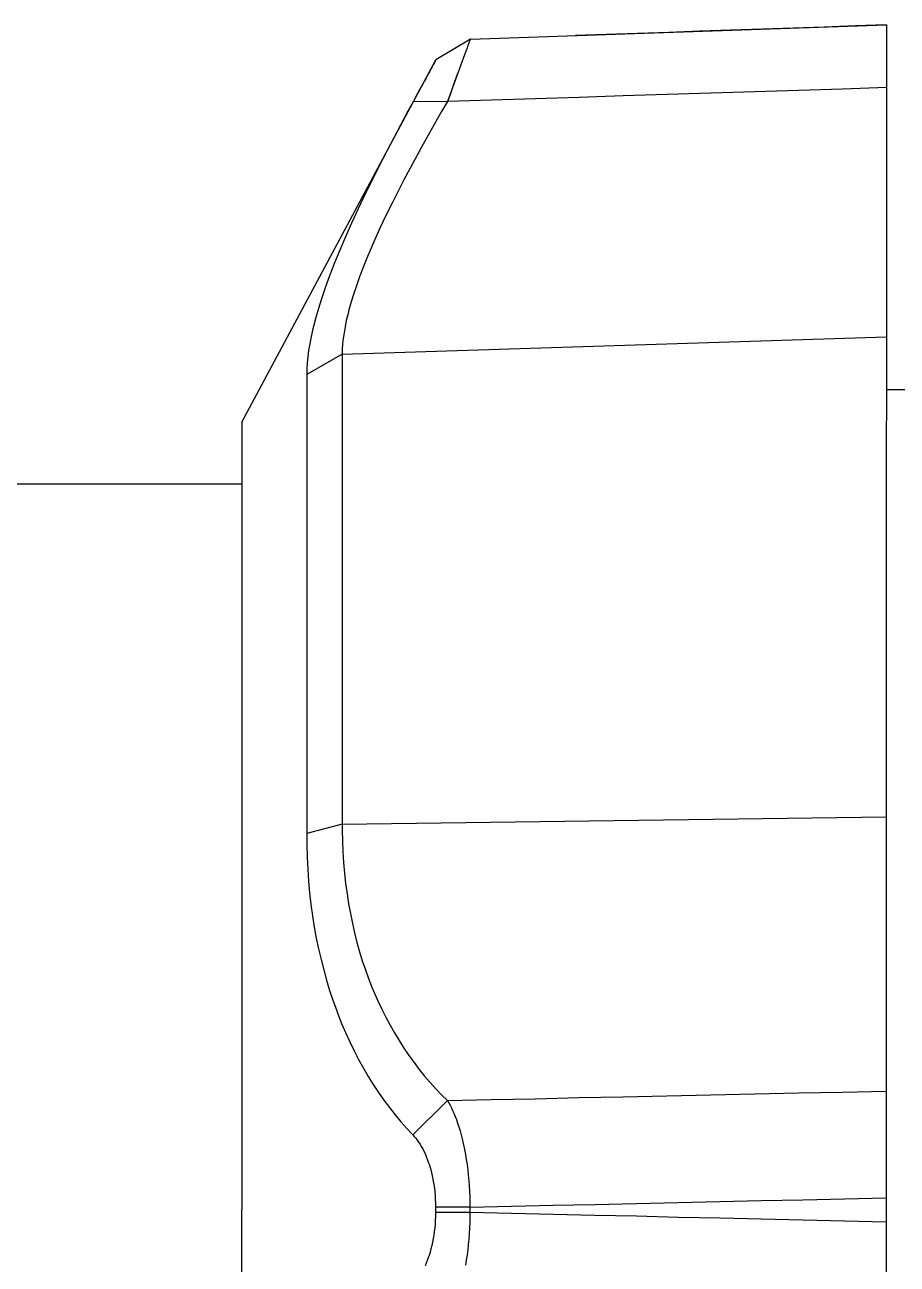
# Model space of a CAD drawing. Header units: millimetres. Extents: x -495897 to 1376592, y -28539 to 470976.
# Drawn here: x 270086 to 271452, y 258939 to 260879 of the extents above; entities that cross this region are included whole.
import ezdxf

# ---------------------------------------------------------------- set-up
doc = ezdxf.new("R2010")
doc.units = ezdxf.units.MM

msp = doc.modelspace()

# ---------------------------------------------------------------- linework, layer by layer
at = {"color": 0}
for p, q in [((270783.584, 260856.608), (271435.014, 260879.176)), ((271045.404, 260865.552), (270996.784, 260863.953)), ((271094.024, 260867.164), (271045.404, 260865.552)), ((271142.774, 260868.945), (271094.024, 260867.164)), ((271191.524, 260870.557), (271142.774, 260868.945)), ((271240.274, 260872.338), (271191.524, 260870.557)), ((271288.894, 260873.989), (271240.274, 260872.338)), ((271337.514, 260875.601), (271288.894, 260873.989)), ((271386.264, 260877.382), (271337.514, 260875.601)), ((271435.014, 260878.994), (271386.264, 260877.382)), ((271435.014, 260878.994), (271434.624, 259639.483)), ((271435.014, 260879.176), (271435.014, 260878.994)), ((270783.584, 260856.608), (270729.634, 260824.368)), ((270780.204, 260847.989), (270779.164, 260845.142)), ((270780.594, 260849.224), (270780.204, 260847.989)), ((270780.724, 260849.588), (270780.594, 260849.224)), ((270781.764, 260852.292), (270780.724, 260849.588)), ((270782.154, 260853.54), (270781.764, 260852.292)), ((270782.674, 260854.632), (270782.154, 260853.54)), ((270783.064, 260855.321), (270782.674, 260854.632)), ((270782.674, 260854.632), (270782.674, 260854.632)), ((270783.194, 260856.062), (270783.064, 260855.321)), ((270783.454, 260856.426), (270783.194, 260856.244)), ((270783.194, 260856.244), (270783.194, 260856.062)), ((270783.584, 260856.608), (270783.454, 260856.426)), ((270996.784, 260863.953), (270948.034, 260862.341)), ((270772.794, 260827.943), (270747.964, 260759.16)), ((270773.964, 260830.79), (270772.794, 260827.943)), ((270775.004, 260833.676), (270773.964, 260830.79)), ((270776.044, 260836.523), (270775.004, 260833.676)), ((270776.954, 260839.409), (270776.044, 260836.523)), ((270777.344, 260840.098), (270776.954, 260839.409)), ((270778.384, 260842.984), (270777.344, 260840.098)), ((270779.164, 260845.142), (270778.384, 260842.984)), ((270426.084, 260257.165), (270729.634, 260824.368)), ((270721.444, 260808.963), (270719.494, 260805.518)), ((270723.914, 260813.591), (270721.444, 260808.963)), ((270724.434, 260814.514), (270723.914, 260813.591)), ((270725.864, 260817.348), (270724.434, 260814.514)), ((270727.034, 260819.324), (270725.864, 260817.348)), ((270727.684, 260820.923), (270727.034, 260819.324)), ((270728.464, 260822.21), (270727.684, 260820.923)), ((270728.984, 260823.081), (270728.464, 260822.21)), ((270729.374, 260823.64), (270728.984, 260823.081)), ((270729.504, 260824.004), (270729.374, 260823.64)), ((270729.634, 260824.368), (270729.504, 260824.004)), ((270711.694, 260791.205), (270708.184, 260784.562)), ((270714.294, 260795.846), (270711.694, 260791.205)), ((270717.804, 260802.489), (270714.294, 260795.846)), ((270719.494, 260805.518), (270717.804, 260802.489)), ((270763.694, 260802.866), (270756.414, 260782.404)), ((270701.034, 260771.497), (270697.394, 260765.075)), ((270704.544, 260778.14), (270701.034, 260771.497)), ((270708.184, 260784.562), (270704.544, 260778.14)), ((270752.254, 260770.938), (270747.964, 260759.16)), ((270756.414, 260782.404), (270752.254, 260770.938)), ((271091.554, 260769.885), (271022.784, 260767.727)), ((271160.194, 260772.225), (271091.554, 260769.885)), ((271228.834, 260774.383), (271160.194, 260772.225)), ((271297.604, 260776.541), (271228.834, 260774.383)), ((271366.244, 260778.647), (271297.604, 260776.541)), ((271435.014, 260780.805), (271366.244, 260778.647)), ((270693.884, 260758.419), (270685.824, 260743.742)), ((270697.394, 260765.075), (270693.884, 260758.419)), ((270747.964, 260759.16), (270693.884, 260758.419)), ((270747.964, 260759.16), (270738.604, 260743.196)), ((270816.734, 260761.305), (270747.964, 260759.16)), ((270885.374, 260763.424), (270816.734, 260761.305)), ((270954.144, 260765.569), (270885.374, 260763.424)), ((271022.784, 260767.727), (270954.144, 260765.569)), ((270685.824, 260743.742), (270668.794, 260712.191)), ((270738.604, 260743.196), (270722.354, 260714.531)), ((270668.794, 260712.191), (270653.194, 260682.473)), ((270722.354, 260714.531), (270707.144, 260687.478)), ((270653.194, 260682.473), (270638.634, 260653.99)), ((270707.144, 260687.478), (270692.974, 260661.517)), ((270638.634, 260653.99), (270625.114, 260626.573)), ((270692.974, 260661.517), (270679.714, 260636.609)), ((270679.714, 260636.609), (270673.214, 260624.051)), ((270619.524, 260615.471), (270608.084, 260591.252)), ((270625.114, 260626.573), (270619.524, 260615.471)), ((270673.214, 260624.051), (270662.164, 260602.224)), ((270662.164, 260602.224), (270651.894, 260581.437)), ((270608.084, 260591.252), (270597.684, 260568.515)), ((270651.894, 260581.437), (270642.664, 260561.911)), ((270597.684, 260568.515), (270587.934, 260547.052)), ((270642.664, 260561.911), (270634.214, 260543.1)), ((270587.934, 260547.052), (270579.224, 260526.278)), ((270634.214, 260543.1), (270626.154, 260524.809)), ((270579.224, 260526.278), (270571.164, 260506.362)), ((270622.774, 260516.593), (270616.274, 260500.824)), ((270626.154, 260524.809), (270622.774, 260516.593)), ((270568.434, 260499.719), (270561.804, 260482.195)), ((270571.164, 260506.362), (270568.434, 260499.719)), ((270616.274, 260500.824), (270610.684, 260485.965)), ((270561.804, 260482.195), (270555.954, 260465.685)), ((270610.684, 260485.965), (270605.744, 260471.977)), ((270555.954, 260465.685), (270550.754, 260450.098)), ((270601.064, 260458.535), (270597.034, 260445.47)), ((270605.744, 260471.977), (270601.064, 260458.535)), ((270550.754, 260450.098), (270546.074, 260435.239)), ((270597.034, 260445.47), (270593.524, 260432.717)), ((270541.914, 260420.926), (270538.144, 260406.938)), ((270546.074, 260435.239), (270541.914, 260420.926)), ((270592.094, 260427.166), (270589.364, 260416.428)), ((270593.524, 260432.717), (270592.094, 260427.166)), ((270537.234, 260403.181), (270534.634, 260390.987)), ((270538.144, 260406.938), (270537.234, 260403.181)), ((270587.414, 260406.392), (270585.854, 260397.084)), ((270589.364, 260416.428), (270587.414, 260406.392)), ((270534.634, 260390.987), (270532.294, 260379.703)), ((270583.124, 260363.791), (271434.754, 260390.48)), ((270584.554, 260388.14), (270583.644, 260379.703)), ((270585.854, 260397.084), (270584.554, 260388.14)), ((270583.124, 260363.791), (270527.614, 260331.863)), ((270530.474, 260369.329), (270529.174, 260359.293)), ((270532.294, 260379.703), (270530.474, 260369.329)), ((270583.124, 260363.791), (270582.734, 259627.666)), ((270583.124, 260371.487), (270582.994, 260363.791)), ((270583.644, 260379.703), (270583.124, 260371.487)), ((270528.264, 260349.803), (270527.744, 260340.677)), ((270529.174, 260359.293), (270528.264, 260349.803)), ((270527.614, 260331.863), (270527.484, 259613.327)), ((270527.744, 260340.677), (270527.614, 260331.863)), ((271434.754, 260308.06), (271468.424, 260308.06)), ((270426.084, 260257.165), (270426.084, 260163.474)), ((270426.084, 260160.25), (269983.694, 260160.25)), ((270426.084, 260163.474), (270425.694, 259024.115)), ((270582.734, 259627.666), (270527.484, 259613.327)), ((270582.734, 259627.666), (271434.624, 259639.483)), ((270582.734, 259627.666), (270582.994, 259618.163)), ((271434.624, 259639.483), (271434.234, 258837.63)), ((270527.484, 259613.327), (270527.614, 259595.231)), ((270582.994, 259618.163), (270583.384, 259601.146)), ((270527.614, 259595.231), (270528.134, 259576.069)), ((270583.384, 259601.146), (270584.034, 259584.298)), ((270528.134, 259576.069), (270529.044, 259557.258)), ((270584.034, 259584.298), (270585.074, 259567.645)), ((270585.074, 259567.645), (270586.504, 259551.161)), ((270529.044, 259557.258), (270530.214, 259538.616)), ((270586.504, 259551.161), (270588.324, 259535.041)), ((270530.214, 259538.616), (270532.034, 259520.351)), ((270588.324, 259535.041), (270590.534, 259518.921)), ((270532.034, 259520.351), (270533.984, 259502.073)), ((270590.534, 259518.921), (270593.004, 259503.152)), ((270533.984, 259502.073), (270536.584, 259484.341)), ((270593.004, 259503.152), (270595.864, 259487.747)), ((270595.864, 259487.747), (270598.854, 259472.511)), ((270536.584, 259484.341), (270539.314, 259466.778)), ((270598.854, 259472.511), (270602.364, 259457.47)), ((270539.314, 259466.778), (270542.434, 259449.592)), ((270542.434, 259449.592), (270545.814, 259432.562)), ((270602.364, 259457.47), (270606.134, 259442.598)), ((270545.814, 259432.562), (270549.844, 259415.909)), ((270606.134, 259442.598), (270610.164, 259428.09)), ((270549.844, 259415.909), (270554.004, 259399.607)), ((270610.164, 259428.09), (270614.454, 259413.933)), ((270614.454, 259413.933), (270619.394, 259399.958)), ((270554.004, 259399.607), (270558.424, 259383.487)), ((270619.394, 259399.958), (270624.204, 259386.165)), ((270558.424, 259383.487), (270563.234, 259367.536)), ((270624.204, 259386.165), (270629.534, 259372.736)), ((270629.534, 259372.736), (270632.914, 259364.312)), ((270563.234, 259367.536), (270568.434, 259352.131)), ((270568.434, 259352.131), (270573.894, 259336.908)), ((270632.914, 259364.312), (270638.764, 259351.234)), ((270573.894, 259336.908), (270575.974, 259330.811)), ((270638.764, 259351.234), (270644.874, 259338.338)), ((270644.874, 259338.338), (270651.374, 259325.624)), ((270575.974, 259330.811), (270582.084, 259315.952)), ((270582.084, 259315.952), (270588.324, 259301.431)), ((270651.374, 259325.624), (270658.004, 259313.079)), ((270658.004, 259313.079), (270665.024, 259300.898)), ((270588.324, 259301.431), (270594.824, 259286.923)), ((270665.024, 259300.898), (270672.174, 259288.899)), ((270594.824, 259286.923), (270601.584, 259272.948)), ((270672.174, 259288.899), (270679.714, 259277.251)), ((270679.714, 259277.251), (270687.384, 259265.785)), ((270601.584, 259272.948), (270608.734, 259259.155)), ((270608.734, 259259.155), (270616.144, 259245.726)), ((270687.384, 259265.785), (270695.444, 259254.67)), ((270695.444, 259254.67), (270703.504, 259243.932)), ((270616.144, 259245.726), (270623.814, 259232.817)), ((270703.504, 259243.932), (270711.954, 259233.545)), ((270623.814, 259232.817), (270631.614, 259220.103)), ((270631.614, 259220.103), (270639.934, 259207.74)), ((270711.954, 259233.545), (270720.534, 259223.509)), ((270720.534, 259223.509), (270729.374, 259213.655)), ((270639.934, 259207.74), (270648.384, 259195.741)), ((270729.374, 259213.655), (270738.474, 259204.334)), ((270738.474, 259204.334), (270747.574, 259195.208)), ((270747.574, 259195.208), (270816.214, 259196.638)), ((270816.214, 259196.638), (270884.984, 259198.068)), ((270884.984, 259198.068), (270953.624, 259199.68)), ((270953.624, 259199.68), (271022.394, 259201.11)), ((271022.394, 259201.11), (271091.034, 259202.54)), ((271091.034, 259202.54), (271159.804, 259203.983)), ((271159.804, 259203.983), (271228.444, 259205.595)), ((271228.444, 259205.595), (271297.084, 259207.025)), ((271297.084, 259207.025), (271365.854, 259208.455)), ((271365.854, 259208.455), (271434.364, 259210.067)), ((270648.384, 259195.741), (270656.964, 259184.093)), ((270656.964, 259184.093), (270665.674, 259172.809)), ((270747.574, 259195.208), (270693.364, 259141.453)), ((270747.574, 259195.208), (270749.784, 259191.62)), ((270749.784, 259191.62), (270751.864, 259187.863)), ((270751.864, 259187.863), (270753.814, 259183.911)), ((270753.814, 259183.911), (270755.764, 259179.621)), ((270755.764, 259179.621), (270757.974, 259175.136)), ((270665.674, 259172.809), (270674.644, 259162.058)), ((270674.644, 259162.058), (270684.004, 259151.489)), ((270757.974, 259175.136), (270759.924, 259170.3)), ((270759.924, 259170.3), (270761.744, 259165.464)), ((270761.744, 259165.464), (270763.694, 259159.913)), ((270763.694, 259159.913), (270765.644, 259153.998)), ((270684.004, 259151.489), (270693.364, 259141.453)), ((270693.364, 259141.453), (270695.834, 259138.775)), ((270695.834, 259138.775), (270698.174, 259136.084)), ((270765.644, 259153.998), (270767.464, 259147.901)), ((270767.464, 259147.901), (270769.284, 259141.635)), ((270769.284, 259141.635), (270770.844, 259135.005)), ((270698.174, 259136.084), (270700.254, 259133.042)), ((270700.254, 259133.042), (270702.594, 259130)), ((270702.594, 259130), (270704.804, 259126.776)), ((270704.804, 259126.776), (270706.754, 259123.37)), ((270706.754, 259123.37), (270708.964, 259119.782)), ((270708.964, 259119.782), (270710.654, 259116.025)), ((270770.844, 259135.005), (270772.534, 259128.024)), ((270772.534, 259128.024), (270772.794, 259126.048)), ((270772.794, 259126.048), (270774.484, 259118.534)), ((270710.654, 259116.025), (270712.604, 259112.086)), ((270712.604, 259112.086), (270714.424, 259107.783)), ((270714.424, 259107.783), (270716.244, 259103.298)), ((270716.244, 259103.298), (270717.804, 259098.826)), ((270774.484, 259118.534), (270775.914, 259110.825)), ((270775.914, 259110.825), (270777.084, 259102.934)), ((270777.084, 259102.934), (270778.384, 259094.887)), ((270717.804, 259098.826), (270719.104, 259095.42)), ((270719.104, 259095.42), (270720.534, 259090.402)), ((270720.534, 259090.402), (270722.094, 259085.202)), ((270722.094, 259085.202), (270723.394, 259080.015)), ((270723.394, 259080.015), (270724.434, 259074.633)), ((270778.384, 259094.887), (270779.424, 259086.814)), ((270779.424, 259086.814), (270780.334, 259078.585)), ((270724.434, 259074.633), (270725.604, 259069.082)), ((270725.604, 259069.082), (270726.514, 259063.531)), ((270726.514, 259063.531), (270727.294, 259057.98)), ((270780.334, 259078.585), (270781.114, 259070.161)), ((270781.114, 259070.161), (270781.764, 259061.555)), ((270781.764, 259061.555), (270782.284, 259052.78)), ((270727.294, 259057.98), (270727.944, 259052.247)), ((270727.944, 259052.247), (270728.464, 259046.514)), ((270728.464, 259046.514), (270728.724, 259040.417)), ((270782.284, 259052.78), (270782.674, 259043.823)), ((270782.674, 259043.823), (270782.934, 259034.684)), ((271304.234, 259039.884), (271369.234, 259041.314)), ((271369.234, 259041.314), (271434.364, 259042.744)), ((270425.174, 257884.938), (270425.694, 259024.115)), ((270728.724, 259040.417), (270728.984, 259034.515)), ((270728.984, 259034.515), (270729.114, 259028.418)), ((270782.934, 259028.418), (270729.114, 259028.236)), ((270729.114, 259028.418), (270729.114, 259028.236)), ((270729.114, 259028.236), (270729.114, 259020.007)), ((270782.934, 259034.684), (270782.934, 259028.418)), ((270782.934, 259028.418), (270848.064, 259029.679)), ((270782.934, 259028.418), (270782.934, 259019.812)), ((270848.064, 259029.679), (270913.324, 259031.278)), ((270913.324, 259031.278), (270978.324, 259032.539)), ((270978.324, 259032.539), (271043.584, 259034.151)), ((271043.584, 259034.151), (271108.714, 259035.581)), ((271108.714, 259035.581), (271173.844, 259037.011)), ((271173.844, 259037.011), (271238.974, 259038.454)), ((271238.974, 259038.454), (271304.234, 259039.884)), ((270728.724, 259007.631), (270728.464, 259001.729)), ((270728.984, 259013.728), (270728.724, 259007.631)), ((270729.114, 259019.812), (270728.984, 259013.728)), ((270782.934, 259019.812), (270729.114, 259020.007)), ((270729.114, 259020.007), (270729.114, 259019.812)), ((270782.674, 259004.407), (270782.284, 258995.45)), ((270782.934, 259013.364), (270782.674, 259004.407)), ((270848.064, 259018.382), (270782.934, 259019.812)), ((270782.934, 259019.812), (270782.934, 259013.364)), ((270913.324, 259016.952), (270848.064, 259018.382)), ((270978.584, 259015.34), (270913.324, 259016.952)), ((271043.584, 259013.91), (270978.584, 259015.34)), ((271108.714, 259012.298), (271043.584, 259013.91)), ((271173.844, 259010.855), (271108.714, 259012.298)), ((271238.974, 259009.425), (271173.844, 259010.855)), ((271304.234, 259007.813), (271238.974, 259009.425)), ((271369.234, 259006.383), (271304.234, 259007.813)), ((271434.364, 259004.953), (271369.234, 259006.383)), ((270726.514, 258984.53), (270725.604, 258978.979)), ((270727.164, 258990.081), (270726.514, 258984.53)), ((270727.944, 258995.814), (270727.164, 258990.081)), ((270728.464, 259001.729), (270727.944, 258995.814)), ((270781.764, 258986.675), (270781.114, 258978.082)), ((270782.284, 258995.45), (270781.764, 258986.675)), ((270723.264, 258968.228), (270721.964, 258963.028)), ((270724.434, 258973.597), (270723.264, 258968.228)), ((270725.604, 258978.979), (270724.434, 258973.597)), ((270780.334, 258969.658), (270779.424, 258961.416)), ((270781.114, 258978.082), (270780.334, 258969.658)), ((270716.244, 258944.75), (270714.424, 258940.46)), ((270717.804, 258949.417), (270716.244, 258944.75)), ((270718.974, 258952.823), (270717.804, 258949.417)), ((270720.534, 258957.841), (270718.974, 258952.823)), ((270721.964, 258963.028), (270720.534, 258957.841)), ((270777.084, 258945.296), (270775.914, 258937.418)), ((270778.384, 258953.174), (270777.084, 258945.296)), ((270779.424, 258961.416), (270778.384, 258953.174)), ((270714.424, 258940.46), (270712.604, 258936.157))]:
    msp.add_line(p, q, dxfattribs=at)

doc.saveas('drawing.dxf')
